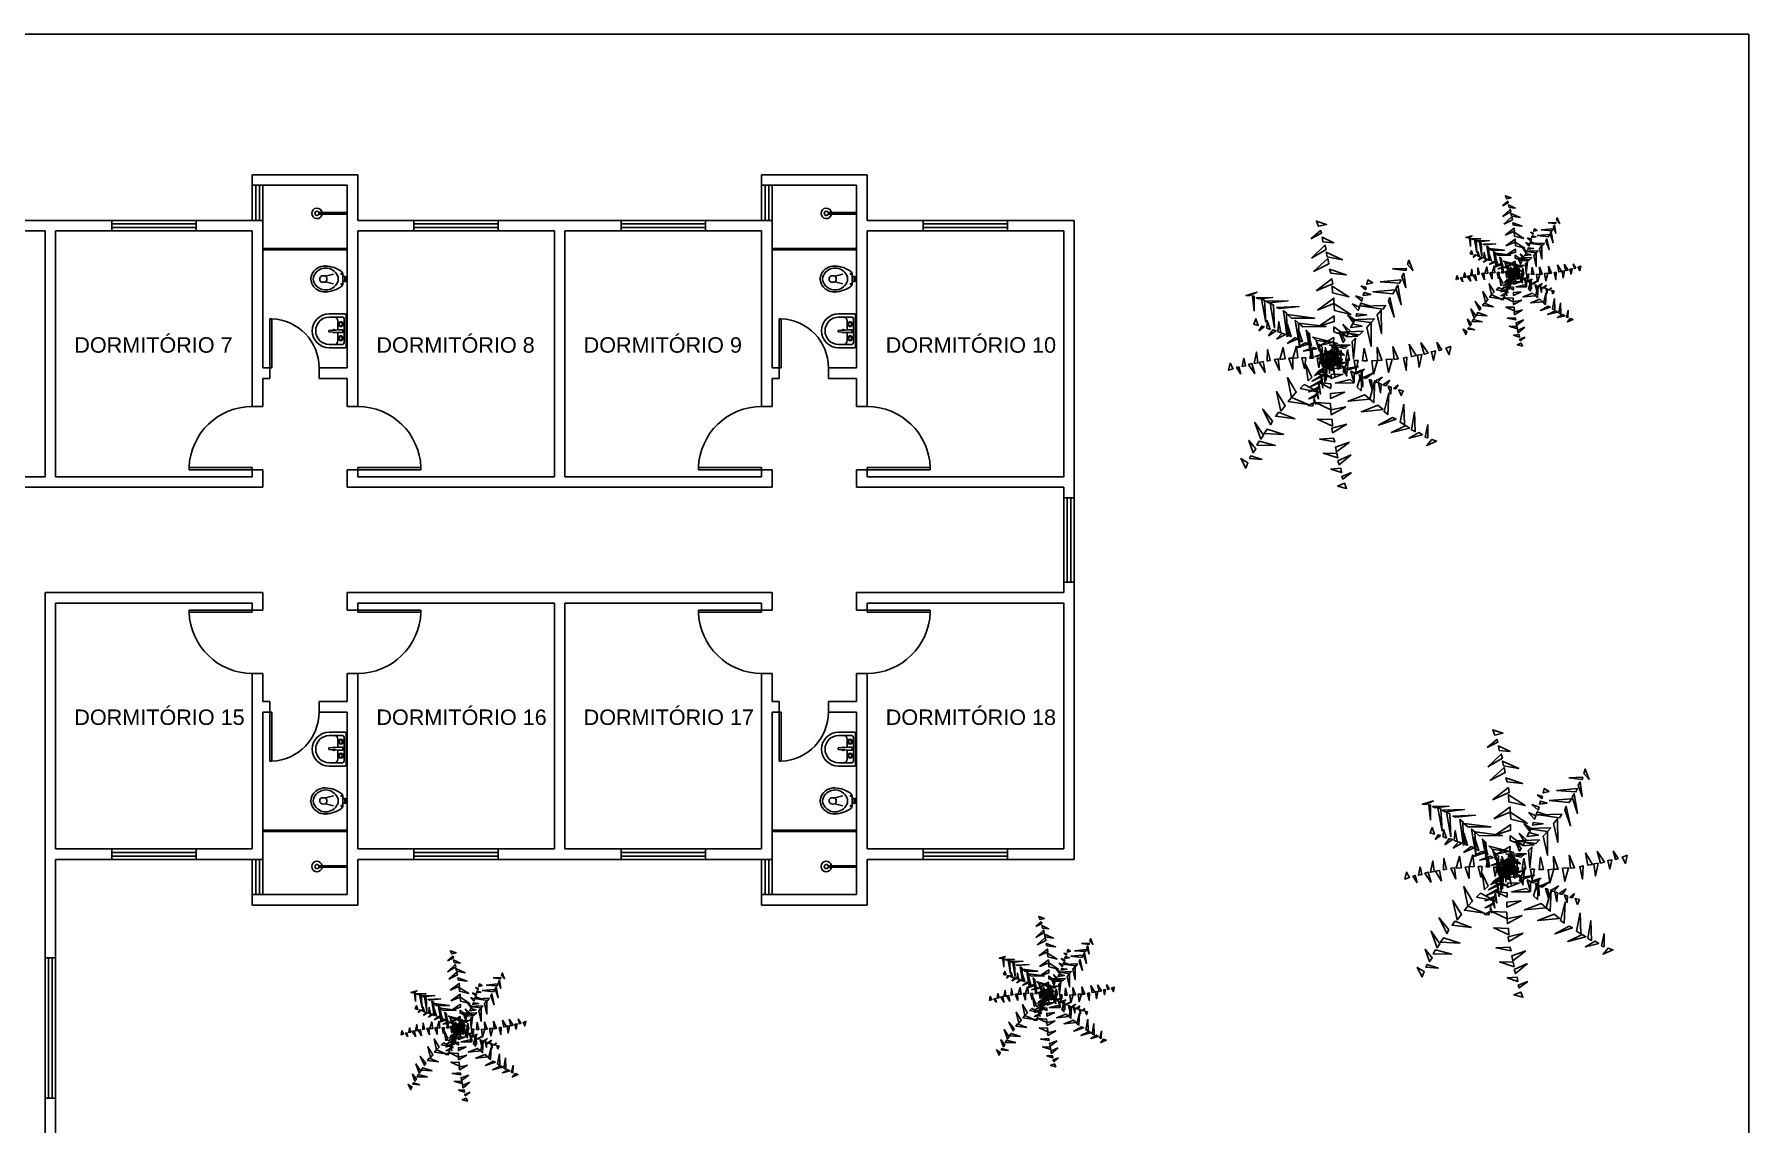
# Model space of a CAD drawing. Header units: millimetres. Extents: x 562 to 1062, y -27 to 300.
# Drawn here: x 609.86 to 634.26, y 254.26 to 269.78 of the extents above; entities that cross this region are included whole.
import ezdxf

# ---------------------------------------------------------------- set-up
doc = ezdxf.new("R2010")
doc.units = ezdxf.units.MM
doc.header["$LTSCALE"] = 0.04
for name, color, linetype in [('01', 1, 'Continuous'), ('02', 2, 'Continuous'), ('05', 5, 'Continuous'), ('2', 2, 'Continuous'), ('P1-VEGEXT', 60, 'Continuous'), ('TERRENO', 30, 'Continuous')]:
    doc.layers.add(name, color=color, linetype=linetype)
doc.styles.get("Standard").update_dxf_attribs({"font": 'arial.ttf'})

# ---------------------------------------------------------------- blocks, each defined once
blk = doc.blocks.new('V2_vaso5_T')
for p, q in [((0.011, 0.031), (0.011, 0)), ((0.039, 0.031), (0.039, 0)), ((0.041, 0.072), (0.072, 0.072)), ((0.056, 0.088), (0.056, 0.057)), ((0.285, 0.041), (0.173, 0.07)), ((0.288, 0.043), (0.322, 0.045)), ((0.011, -0.032), (0.011, 0)), ((0.039, -0.032), (0.039, 0)), ((0.041, -0.073), (0.072, -0.073)), ((0.056, -0.088), (0.056, -0.058)), ((0.286, -0.042), (0.173, -0.071)), ((0.288, -0.044), (0.322, -0.046))]:
    blk.add_line(p, q)
blk.add_lwpolyline([(0.01, 0.033, 0.868852), (-0.001, 0.031), (-0.001, 0), (-0.001, -0.032, 0.868852), (0.01, -0.034), (0.039, -0.034), (0.039, -0.074, 0.237631), (0.054, -0.103, 0.148029), (0.286, -0.185, 0.31016), (0.481, -0.066, 0.21646), (0.481, 0.065, 0.30817), (0.286, 0.184, 0.152934), (0.054, 0.102, 0.237634), (0.039, 0.073), (0.039, 0.033), (0.01, 0.033)], format="xyb")
for centre in [(0.056, 0.072), (0.056, -0.073)]:
    blk.add_circle(centre, 0.00512)
for centre, radius, start, end in [((0.222, 0), 0.117, 154.8234, 205.1766), ((0.282, -0.028), 0.183, 26.0662, 155.1183), ((0.306, 0.008), 0.0388, 117.1535, 192.7741), ((0.326, 0.004), 0.0411, 353.3838, 96.6162), ((0.345, 0), 0.115, 332.2776, 27.7224), ((0.282, 0.027), 0.183, 204.9138, 333.9017), ((0.314, -0.005), 0.0462, 173.959, 235.9862), ((0.326, -0.005), 0.0412, 263.5509, 6.4491)]:
    blk.add_arc(centre, radius, start, end)
at = {"color": 0, "linetype": 'ByBlock'}
for p in [(0.295, 0.185), (-0.001, 0), (0.295, -0.185), (0.496, 0), (0.496, 0)]:
    blk.add_point(p, dxfattribs=at)
blk = doc.blocks.new('VGTRON13')
at = {"color": 0}
mesh = blk.add_polyface(dxfattribs=at)
corners = [(-4.3, 7.1, 630.8), (-5.3, -0.1, 630.8), (-5.3, -0.1, 706.8), (-4.3, 7.1, 706.8), (-0.4, -5.3, 630.8), (-0.4, -5.3, 706.8), (6.8, -4.7, 630.8), (6.8, -4.7, 706.8), (10.8, 1.3, 630.8), (10.8, 1.3, 706.8), (8.7, 8.1, 630.8), (8.7, 8.1, 706.8), (2, 10.7, 630.8), (2, 10.7, 706.8), (2.6, 14.7, 550.9), (-4.3, 11.4, 550.9), (-4.3, 7.4, 630.8), (2.6, 10.7, 630.8), (9.4, 11.3, 550.9), (9.4, 7.3, 630.8), (11, 3.9, 550.9), (11, -0.1, 630.8), (6.2, -2, 550.9), (6.2, -6, 630.8), (-1.3, -2, 550.9), (-1.3, -5.9, 630.8), (-6.1, 4, 550.9), (-6.1, 0, 630.8), (-5.7, 10.9, 466.7), (-6.8, 3, 466.7), (-6.8, 3, 550.9), (-5.7, 10.9, 550.9), (-1.3, -2.8, 466.7), (-1.3, -2.8, 550.9), (6.6, -2.1, 466.7), (6.6, -2.1, 550.9), (11.1, 4.5, 466.7), (11.1, 4.5, 550.9), (8.7, 12.1, 466.7), (8.7, 12.1, 550.9), (1.3, 15, 466.7), (1.3, 15, 550.9), (0.9, 11.2, 379.7), (-6.5, 6.9, 379.7), (-6.5, 10.8, 466.7), (0.9, 15.1, 466.7), (8.7, 8.1, 379.7), (11.2, 0.1, 379.7), (11.2, 4.1, 466.7), (6.5, -6.9, 379.7), (6.5, -2.9, 466.7), (-1.9, -7.5, 379.7), (-1.9, -3.6, 466.7), (-7.6, -1.4, 379.7), (-7.6, 2.5, 466.7), (-0.2, 7.8, 289.7), (-9, 8.3, 289.7), (-2.7, 8.3, 379.7), (6.2, 7.8, 379.7), (-14.9, 1.7, 289.7), (-8.5, 1.7, 379.7), (-13.4, -7, 289.7), (-7.1, -7, 379.7), (-5.7, -11.3, 289.7), (0.7, -11.3, 379.7), (2.5, -8, 289.7), (8.9, -8, 379.7), (5, 0.5, 289.7), (11.3, 0.5, 379.7), (6.5, -1, 196.5), (2.4, 7.5, 196.5), (1.1, 7.5, 289.7), (5.1, -1, 289.7), (2.4, -9.4, 196.5), (1, -9.4, 289.7), (-6.7, -11.4, 196.5), (-8.1, -11.4, 289.7), (-14, -5.5, 196.5), (-15.4, -5.5, 289.7), (-13.9, 3.8, 196.5), (-15.3, 3.8, 289.7), (-6.6, 9.6, 196.5), (-8, 9.6, 289.7), (1.7, 9, 100), (-8, 10.3, 100), (-8, 10.3, 196.5), (1.7, 9, 196.5), (-15.1, 3.6, 100), (-15.1, 3.6, 196.5), (-14.3, -6.2, 100), (-14.3, -6.2, 196.5), (-6.2, -11.6, 100), (-6.2, -11.6, 196.5), (3.1, -8.7, 100), (3.1, -8.7, 196.5), (6.7, 0.4, 100), (6.7, 0.4, 196.5), (11.9, -0.1), (7.4, 9.3), (2.4, 9.3, 100), (6.9, -0.1, 100), (7.3, -9.4), (2.4, -9.4, 100), (-2.7, -11.6), (-7.7, -11.6, 100), (-10.8, -5.1), (-15.7, -5.1, 100), (-10.7, 5.2), (-15.7, 5.2, 100), (-2.6, 11.6), (-7.6, 11.6, 100)]
mesh.append_faces([[corners[k] for k in face] for face in [(0, 1, 2, 3), (1, 4, 5, 2), (4, 6, 7, 5), (6, 8, 9, 7), (8, 10, 11, 9), (10, 12, 13, 11), (12, 0, 3, 13), (14, 15, 16, 17), (18, 14, 17, 19), (20, 18, 19, 21), (22, 20, 21, 23), (24, 22, 23, 25), (26, 24, 25, 27), (15, 26, 27, 16), (28, 29, 30, 31), (29, 32, 33, 30), (32, 34, 35, 33), (34, 36, 37, 35), (36, 38, 39, 37), (38, 40, 41, 39), (40, 28, 31, 41), (42, 43, 44, 45), (46, 42, 45, 38), (47, 46, 38, 48), (49, 47, 48, 50), (51, 49, 50, 52), (53, 51, 52, 54), (43, 53, 54, 44), (55, 56, 57, 58), (56, 59, 60, 57), (59, 61, 62, 60), (61, 63, 64, 62), (63, 65, 66, 64), (65, 67, 68, 66), (67, 55, 58, 68), (69, 70, 71, 72), (73, 69, 72, 74), (75, 73, 74, 76), (77, 75, 76, 78), (79, 77, 78, 80), (81, 79, 80, 82), (70, 81, 82, 71), (83, 84, 85, 86), (84, 87, 88, 85), (87, 89, 90, 88), (89, 91, 92, 90), (91, 93, 94, 92), (93, 95, 96, 94), (95, 83, 86, 96), (97, 98, 99, 100), (101, 97, 100, 102), (103, 101, 102, 104), (105, 103, 104, 106), (107, 105, 106, 108), (109, 107, 108, 110), (98, 109, 110, 99)]], dxfattribs={"color": 0})
blk = doc.blocks.new('VGFPAL13')
at = {"color": 62}
for points in [[(91.4, 18, -38.4), (94.2, 3.2, -11), (99.6, 4.3, -13.5)], [(91.4, 18, -38.4), (99.6, 4.3, -13.5), (94.2, 3.2, -11)], [(105.3, 19.9, -43.2), (109.3, 5.9, -18.5), (113.9, 7.1, -21.3)], [(105.3, 19.9, -43.2), (113.9, 7.1, -21.3), (109.3, 5.9, -18.5)], [(124.4, 20.3, -45.8), (127.1, 10.2, -30.4), (130.1, 11.2, -32.9)], [(124.4, 20.3, -45.8), (130.1, 11.2, -32.9), (127.1, 10.2, -30.4)], [(0, 9.7, -26), (0, 0), (2.9, 0, 0.5)], [(0, 9.7, -26), (2.9, 0, 0.5), (0, 0)], [(7.2, 0, 1.2), (9.4, -10.9, -27), (11.9, 0, 1.7)], [(9.4, -10.9, -27), (7.2, 0, 1.2), (11.9, 0, 1.7)], [(18.2, 11.6, -28.1), (16, -1.2, 2.1), (20.4, -1.3, 2.4)], [(18.2, 11.6, -28.1), (20.4, -1.3, 2.4), (16, -1.2, 2.1)], [(38, 13.1, -35.8), (36.1, -1.9, 2.5), (41.4, -1.9, 2.2)], [(38, 13.1, -35.8), (41.4, -1.9, 2.2), (36.1, -1.9, 2.5)], [(53.5, 14.2, -33.8), (53.8, -1.6, 0.8), (59, -1.3, -0.1)], [(53.5, 14.2, -33.8), (59, -1.3, -0.1), (53.8, -1.6, 0.8)], [(64.2, -0.3, -1.1), (66.7, -15.8, -36.4), (71.2, 0.2, -2.8)], [(66.7, -15.8, -36.4), (64.2, -0.3, -1.1), (71.2, 0.2, -2.8)], [(72, 15.3, -34), (73.5, -0.4, -3.5), (78.5, 0.3, -5)], [(72, 15.3, -34), (78.5, 0.3, -5), (73.5, -0.4, -3.5)], [(84.5, 1.4, -7), (88, -13.2, -36.8), (88.5, 2.6, -8.6)], [(88, -13.2, -36.8), (84.5, 1.4, -7), (88.5, 2.6, -8.6)], [(101.3, 4.8, -14.3), (103.2, -9.6, -40.5), (106.3, 5.7, -16.9)], [(103.2, -9.6, -40.5), (101.3, 4.8, -14.3), (106.3, 5.7, -16.9)], [(117.8, 8.9, -23.9), (120.5, -1.4, -45.3), (122.7, 9.8, -27.3)], [(120.5, -1.4, -45.3), (117.8, 8.9, -23.9), (122.7, 9.8, -27.3)], [(134.9, 13, -36.4), (139, 5.5, -49.2), (140.9, 15.1, -42.1)], [(139, 5.5, -49.2), (134.9, 13, -36.4), (140.9, 15.1, -42.1)], [(26, -1.6, 2.7), (27.8, -14, -34.1), (30.7, -1.6, 2.7)], [(27.8, -14, -34.1), (26, -1.6, 2.7), (30.7, -1.6, 2.7)], [(46.9, -2, 1.7), (48.9, -17.7, -32.5), (53.8, -1.6, 0.8)], [(48.9, -17.7, -32.5), (46.9, -2, 1.7), (53.8, -1.6, 0.8)]]:
    blk.add_3dface(points, dxfattribs=at)
blk = doc.blocks.new('VGPAL__3')
at = {"extrusion": (0, 0.173648, 0.984808), "xscale": 1.68, "yscale": 1.68, "zscale": 1.68, "rotation": 270}
blk.add_blockref('VGFPAL13', (-2.8, 122.6, 698.9), dxfattribs=at)
at = {"extrusion": (-0.353553, 0.353553, 0.866025), "xscale": 1.68, "yscale": 1.68, "zscale": 1.68, "rotation": 270}
blk.add_blockref('VGFPAL13', (-2.4, 347.7, 599.2), dxfattribs=at)
at = {"extrusion": (0.241845, 0.241845, 0.939693), "xscale": 1.68, "yscale": 1.68, "zscale": 1.68, "rotation": 270}
blk.add_blockref('VGFPAL13', (-1.5, 234.7, 651.8), dxfattribs=at)
at = {"extrusion": (-0.12941, -0.224144, 0.965926), "xscale": 0.9407999999999999, "yscale": 0.9407999999999999, "zscale": 0.9407999999999999, "rotation": 90}
blk.add_blockref('VGFPAL13', (2.1, 189.8, 701.1), dxfattribs=at)
at = {"extrusion": (0.365998, -0.211309, 0.906308), "xscale": 0.9407999999999999, "yscale": 0.9407999999999999, "zscale": 0.9407999999999999, "rotation": 90}
blk.add_blockref('VGFPAL13', (1.9, 305.1, 659.2), dxfattribs=at)
at = {"xscale": 1.344, "yscale": 1.344, "zscale": 1.344}
blk.add_blockref('VGFPAL13', (2.8, 0.6, 709.6), dxfattribs=at)
at = {"extrusion": (-0.122788, -0.122788, 0.984808), "xscale": 1.68, "yscale": 1.68, "zscale": 1.68, "rotation": 270}
blk.add_blockref('VGFPAL13', (1.5, 122.6, 681.8), dxfattribs=at)
at = {"xscale": 1.176, "yscale": 1.176, "zscale": 1.176, "rotation": 180}
blk.add_blockref('VGFPAL13', (2.8, 0.6, 709.6), dxfattribs=at)
at = {"extrusion": (0.383022, 0.663414, 0.642788), "xscale": 0.6585599999999998, "yscale": 0.6585599999999998, "zscale": 0.6585599999999998, "rotation": 90}
blk.add_blockref('VGFPAL13', (-2.1, 555.2, 468.4), dxfattribs=at)
at = {"extrusion": (0, -0.087156, 0.996195), "xscale": 1.512, "yscale": 1.512, "zscale": 1.512, "rotation": 270}
blk.add_blockref('VGFPAL13', (2.8, 62.4, 706.8), dxfattribs=at)
at = {"extrusion": (0.183013, -0.183013, 0.965926), "xscale": 1.68, "yscale": 1.68, "zscale": 1.68, "rotation": 270}
blk.add_blockref('VGFPAL13', (2.4, 177.8, 669.6), dxfattribs=at)
at = {"color": 44}
blk.add_blockref('VGTRON13', (0, 0), dxfattribs=at)
at = {"extrusion": (-0.365998, 0.211309, 0.906308), "xscale": 0.8467199999999999, "yscale": 0.8467199999999999, "zscale": 0.8467199999999999, "rotation": 90}
blk.add_blockref('VGFPAL13', (-1.9, 308.9, 657.4), dxfattribs=at)

msp = doc.modelspace()

# ---------------------------------------------------------------- linework, layer by layer
at = {"layer": '02'}
for p, q in [((613.012, 267.626), (613.012, 267.126)), ((613.062, 267.626), (613.062, 267.126)), ((620.262, 267.626), (620.262, 267.126)), ((620.312, 267.626), (620.312, 267.126)), ((614.312, 267.236), (613.91, 267.236)), ((621.562, 267.236), (621.16, 267.236)), ((610.962, 267.126), (612.162, 267.126)), ((610.962, 267.076), (612.162, 267.076)), ((610.962, 267.026), (612.162, 267.026)), ((610.962, 266.976), (612.162, 266.976)), ((614.312, 267.216), (613.91, 267.216)), ((615.262, 267.076), (616.462, 267.076)), ((615.262, 267.026), (616.462, 267.026)), ((618.212, 267.126), (619.412, 267.126)), ((618.212, 267.076), (619.412, 267.076)), ((618.212, 267.026), (619.412, 267.026)), ((618.212, 266.976), (619.412, 266.976)), ((621.562, 267.216), (621.16, 267.216)), ((622.512, 267.076), (623.712, 267.076)), ((622.512, 267.026), (623.712, 267.026)), ((613.112, 266.726), (614.312, 266.726)), ((613.112, 266.706), (614.312, 266.706)), ((620.362, 266.726), (621.562, 266.726)), ((620.362, 266.706), (621.562, 266.706)), ((613.242, 265.026), (613.212, 265.026)), ((620.492, 265.026), (620.462, 265.026)), ((612.962, 263.606), (612.962, 263.576)), ((614.462, 263.606), (614.462, 263.576)), ((614.462, 263.606), (614.462, 263.576)), ((620.212, 263.606), (620.212, 263.576)), ((621.712, 263.606), (621.712, 263.576)), ((621.712, 263.606), (621.712, 263.576)), ((624.512, 263.176), (624.512, 261.976)), ((624.562, 263.176), (624.562, 261.976)), ((624.612, 263.176), (624.612, 261.976)), ((624.662, 263.176), (624.662, 261.976)), ((612.962, 261.546), (612.962, 261.576)), ((614.462, 261.546), (614.462, 261.576)), ((614.462, 261.546), (614.462, 261.576)), ((620.212, 261.546), (620.212, 261.576)), ((621.712, 261.546), (621.712, 261.576)), ((621.712, 261.546), (621.712, 261.576)), ((613.242, 260.126), (613.212, 260.126)), ((620.492, 260.126), (620.462, 260.126)), ((613.112, 258.446), (614.312, 258.446)), ((620.362, 258.446), (621.562, 258.446)), ((613.112, 258.426), (614.312, 258.426)), ((620.362, 258.426), (621.562, 258.426)), ((610.962, 258.176), (612.162, 258.176)), ((610.962, 258.126), (612.162, 258.126)), ((610.962, 258.076), (612.162, 258.076)), ((610.962, 258.026), (612.162, 258.026)), ((613.012, 257.526), (613.012, 258.026)), ((613.062, 257.526), (613.062, 258.026)), ((615.262, 258.126), (616.462, 258.126)), ((615.262, 258.076), (616.462, 258.076)), ((618.212, 258.176), (619.412, 258.176)), ((618.212, 258.126), (619.412, 258.126)), ((618.212, 258.076), (619.412, 258.076)), ((618.212, 258.026), (619.412, 258.026)), ((620.262, 257.526), (620.262, 258.026)), ((620.312, 257.526), (620.312, 258.026)), ((622.512, 258.126), (623.712, 258.126)), ((622.512, 258.076), (623.712, 258.076)), ((614.312, 257.936), (613.91, 257.936)), ((614.312, 257.916), (613.91, 257.916)), ((621.562, 257.936), (621.16, 257.936)), ((621.562, 257.916), (621.16, 257.916)), ((610.012, 256.626), (610.012, 254.626)), ((610.062, 256.626), (610.062, 254.626)), ((610.112, 256.626), (610.112, 254.626)), ((610.162, 256.626), (610.162, 254.626))]:
    msp.add_line(p, q, dxfattribs=at)
for centre in [(613.882, 267.226), (621.132, 267.226), (613.882, 257.926), (621.132, 257.926)]:
    msp.add_circle(centre, 0.03, dxfattribs=at)
for centre in [(613.882, 267.226), (621.132, 267.226), (613.882, 257.926), (621.132, 257.926)]:
    msp.add_arc(centre, 0.075, 7.6623, 352.3377, dxfattribs=at)
at = {"layer": '05'}
for p, q in [((612.962, 267.776), (614.462, 267.776)), ((612.962, 267.126), (612.962, 267.776)), ((614.462, 267.776), (614.462, 267.126)), ((620.212, 267.126), (620.212, 267.776)), ((620.212, 267.776), (621.712, 267.776)), ((621.712, 267.776), (621.712, 267.126)), ((612.962, 267.626), (613.112, 267.626)), ((613.112, 267.626), (614.312, 267.626)), ((613.112, 267.626), (613.112, 265.026)), ((614.312, 267.626), (614.312, 265.026)), ((620.212, 267.626), (620.362, 267.626)), ((620.362, 267.626), (620.362, 265.026)), ((620.362, 267.626), (621.562, 267.626)), ((621.562, 267.626), (621.562, 265.026)), ((609.212, 267.126), (610.162, 267.126)), ((609.212, 266.976), (610.012, 266.976)), ((610.012, 267.126), (610.962, 267.126)), ((610.012, 266.976), (610.012, 263.476)), ((610.162, 266.976), (610.162, 263.476)), ((610.162, 266.976), (610.962, 266.976)), ((610.962, 266.976), (610.962, 267.126)), ((612.162, 266.976), (612.162, 267.126)), ((612.162, 267.126), (612.962, 267.126)), ((612.162, 266.976), (612.962, 266.976)), ((613.112, 267.126), (612.962, 267.126)), ((612.962, 266.976), (612.962, 264.476)), ((614.462, 267.126), (615.262, 267.126)), ((614.462, 266.976), (615.262, 266.976)), ((614.462, 266.976), (614.462, 264.476)), ((615.262, 266.976), (615.262, 267.126)), ((616.462, 267.126), (617.412, 267.126)), ((616.462, 266.976), (616.462, 267.126)), ((616.462, 266.976), (617.262, 266.976)), ((617.262, 267.126), (618.212, 267.126)), ((617.262, 266.976), (617.262, 263.476)), ((617.412, 266.976), (618.212, 266.976)), ((617.412, 266.976), (617.412, 263.476)), ((618.212, 266.976), (618.212, 267.126)), ((619.412, 267.126), (620.212, 267.126)), ((619.412, 266.976), (619.412, 267.126)), ((619.412, 266.976), (620.212, 266.976)), ((620.362, 267.126), (620.212, 267.126)), ((620.212, 266.976), (620.212, 264.476)), ((621.712, 267.126), (622.512, 267.126)), ((621.712, 266.976), (621.712, 264.476)), ((621.712, 266.976), (622.512, 266.976)), ((622.512, 266.976), (622.512, 267.126)), ((623.712, 267.126), (624.662, 267.126)), ((623.712, 266.976), (623.712, 267.126)), ((623.712, 266.976), (624.512, 266.976)), ((624.512, 266.976), (624.512, 263.476)), ((624.662, 267.126), (624.662, 263.326)), ((613.112, 265.026), (613.212, 265.026)), ((613.212, 264.876), (613.212, 265.026)), ((613.912, 264.876), (613.912, 265.026)), ((613.912, 265.026), (614.312, 265.026)), ((620.362, 265.026), (620.462, 265.026)), ((620.462, 264.876), (620.462, 265.026)), ((621.162, 264.876), (621.162, 265.026)), ((621.162, 265.026), (621.562, 265.026)), ((613.112, 264.876), (613.112, 264.476)), ((613.112, 264.876), (613.212, 264.876)), ((613.912, 264.876), (614.312, 264.876)), ((614.312, 264.876), (614.312, 264.476)), ((620.362, 264.876), (620.362, 264.476)), ((620.362, 264.876), (620.462, 264.876)), ((621.162, 264.876), (621.562, 264.876)), ((621.562, 264.876), (621.562, 264.476)), ((612.962, 264.476), (613.112, 264.476)), ((614.462, 264.476), (614.312, 264.476)), ((620.212, 264.476), (620.362, 264.476)), ((621.712, 264.476), (621.562, 264.476)), ((612.962, 263.576), (613.112, 263.576)), ((612.962, 263.576), (612.962, 263.476)), ((613.112, 263.576), (613.112, 263.326)), ((614.312, 263.576), (614.312, 263.326)), ((614.312, 263.576), (614.462, 263.576)), ((614.462, 263.576), (614.462, 263.476)), ((620.212, 263.576), (620.212, 263.476)), ((620.212, 263.576), (620.362, 263.576)), ((620.362, 263.576), (620.362, 263.326)), ((621.562, 263.576), (621.562, 263.326)), ((621.562, 263.576), (621.712, 263.576)), ((621.712, 263.576), (621.712, 263.476)), ((607.162, 263.326), (610.162, 263.326)), ((607.212, 263.476), (610.012, 263.476)), ((610.162, 263.476), (612.962, 263.476)), ((610.162, 263.326), (613.112, 263.326)), ((614.312, 263.326), (614.462, 263.326)), ((614.412, 263.326), (617.412, 263.326)), ((614.462, 263.476), (617.262, 263.476)), ((617.412, 263.476), (620.212, 263.476)), ((617.412, 263.326), (620.362, 263.326)), ((621.562, 263.326), (621.712, 263.326)), ((621.662, 263.326), (624.512, 263.326)), ((621.712, 263.476), (624.512, 263.476)), ((624.512, 263.326), (624.512, 263.176)), ((624.662, 263.326), (624.662, 263.176)), ((624.512, 263.176), (624.662, 263.176)), ((624.512, 261.826), (624.512, 261.976)), ((624.512, 261.976), (624.662, 261.976)), ((624.662, 261.976), (624.662, 261.826)), ((610.012, 261.826), (610.012, 256.626)), ((610.012, 261.826), (613.112, 261.826)), ((610.162, 258.176), (610.162, 261.676)), ((610.162, 261.676), (612.962, 261.676)), ((612.962, 261.576), (612.962, 261.676)), ((613.112, 261.576), (613.112, 261.826)), ((614.312, 261.826), (614.462, 261.826)), ((614.312, 261.576), (614.312, 261.826)), ((614.412, 261.826), (617.412, 261.826)), ((614.462, 261.676), (617.262, 261.676)), ((614.462, 261.576), (614.462, 261.676)), ((617.262, 258.176), (617.262, 261.676)), ((617.412, 261.826), (620.362, 261.826)), ((617.412, 258.176), (617.412, 261.676)), ((617.412, 261.676), (620.212, 261.676)), ((620.212, 261.576), (620.212, 261.676)), ((620.362, 261.576), (620.362, 261.826)), ((621.562, 261.826), (621.712, 261.826)), ((621.562, 261.576), (621.562, 261.826)), ((621.662, 261.826), (624.512, 261.826)), ((621.712, 261.576), (621.712, 261.676)), ((621.712, 261.676), (624.512, 261.676)), ((624.512, 258.176), (624.512, 261.676)), ((624.662, 258.026), (624.662, 261.826)), ((612.962, 261.576), (613.112, 261.576)), ((614.312, 261.576), (614.462, 261.576)), ((620.212, 261.576), (620.362, 261.576)), ((621.562, 261.576), (621.712, 261.576)), ((612.962, 258.176), (612.962, 260.676)), ((612.962, 260.676), (613.112, 260.676)), ((613.112, 260.276), (613.112, 260.676)), ((614.312, 260.276), (614.312, 260.676)), ((614.462, 260.676), (614.312, 260.676)), ((614.462, 258.176), (614.462, 260.676)), ((620.212, 258.176), (620.212, 260.676)), ((620.212, 260.676), (620.362, 260.676)), ((620.362, 260.276), (620.362, 260.676)), ((621.562, 260.276), (621.562, 260.676)), ((621.712, 260.676), (621.562, 260.676)), ((621.712, 258.176), (621.712, 260.676)), ((613.112, 260.276), (613.212, 260.276)), ((613.212, 260.276), (613.212, 260.126)), ((613.912, 260.276), (614.312, 260.276)), ((613.912, 260.276), (613.912, 260.126)), ((620.362, 260.276), (620.462, 260.276)), ((620.462, 260.276), (620.462, 260.126)), ((621.162, 260.276), (621.162, 260.126)), ((621.162, 260.276), (621.562, 260.276)), ((613.112, 260.126), (613.212, 260.126)), ((613.112, 257.526), (613.112, 260.126)), ((613.912, 260.126), (614.312, 260.126)), ((614.312, 257.526), (614.312, 260.126)), ((620.362, 257.526), (620.362, 260.126)), ((620.362, 260.126), (620.462, 260.126)), ((621.162, 260.126), (621.562, 260.126)), ((621.562, 257.526), (621.562, 260.126)), ((610.162, 258.176), (610.962, 258.176)), ((610.162, 258.026), (610.962, 258.026)), ((610.162, 258.026), (610.162, 256.626)), ((610.962, 258.176), (610.962, 258.026)), ((612.162, 258.176), (612.162, 258.026)), ((612.162, 258.176), (612.962, 258.176)), ((612.162, 258.026), (612.962, 258.026)), ((612.962, 258.026), (612.962, 257.376)), ((613.112, 258.026), (612.962, 258.026)), ((614.462, 258.176), (615.262, 258.176)), ((614.462, 258.026), (615.262, 258.026)), ((614.462, 257.376), (614.462, 258.026)), ((615.262, 258.176), (615.262, 258.026)), ((616.462, 258.176), (616.462, 258.026)), ((616.462, 258.176), (617.262, 258.176)), ((616.462, 258.026), (617.412, 258.026)), ((617.262, 258.026), (618.212, 258.026)), ((617.412, 258.176), (618.212, 258.176)), ((618.212, 258.176), (618.212, 258.026)), ((619.412, 258.176), (620.212, 258.176)), ((619.412, 258.176), (619.412, 258.026)), ((619.412, 258.026), (620.212, 258.026)), ((620.212, 258.026), (620.212, 257.376)), ((620.362, 258.026), (620.212, 258.026)), ((621.712, 258.176), (622.512, 258.176)), ((621.712, 258.026), (622.512, 258.026)), ((621.712, 257.376), (621.712, 258.026)), ((622.512, 258.176), (622.512, 258.026)), ((623.712, 258.176), (624.512, 258.176)), ((623.712, 258.176), (623.712, 258.026)), ((623.712, 258.026), (624.662, 258.026)), ((612.962, 257.526), (613.112, 257.526)), ((613.112, 257.526), (614.312, 257.526)), ((620.212, 257.526), (620.362, 257.526)), ((620.362, 257.526), (621.562, 257.526)), ((612.962, 257.376), (614.462, 257.376)), ((620.212, 257.376), (621.712, 257.376)), ((610.012, 256.626), (610.162, 256.626)), ((610.012, 254.626), (610.162, 254.626)), ((610.012, 254.626), (610.012, 253.226)), ((610.162, 254.626), (610.162, 253.226))]:
    msp.add_line(p, q, dxfattribs=at)
at = {"layer": '2'}
for p, q in [((615.262, 267.126), (616.462, 267.126)), ((615.262, 266.976), (616.462, 266.976)), ((622.512, 267.126), (623.712, 267.126)), ((622.512, 266.976), (623.712, 266.976)), ((614.279, 265.796), (614.057, 265.796)), ((614.299, 265.331), (614.299, 265.776)), ((621.529, 265.796), (621.307, 265.796)), ((621.549, 265.331), (621.549, 265.776)), ((613.212, 265.726), (613.242, 265.726)), ((613.212, 265.026), (613.212, 265.726)), ((613.242, 265.726), (613.242, 265.026)), ((614.051, 265.548), (614.051, 265.556)), ((614.051, 265.548), (614.051, 265.539)), ((614.057, 265.747), (614.129, 265.747)), ((614.129, 265.747), (614.248, 265.747)), ((614.179, 265.566), (614.179, 265.697)), ((614.179, 265.411), (614.179, 265.529)), ((614.251, 265.548), (614.251, 265.566)), ((614.251, 265.548), (614.251, 265.53)), ((614.268, 265.381), (614.268, 265.727)), ((620.462, 265.726), (620.492, 265.726)), ((620.462, 265.026), (620.462, 265.726)), ((620.492, 265.726), (620.492, 265.026)), ((621.301, 265.548), (621.301, 265.556)), ((621.301, 265.548), (621.301, 265.539)), ((621.307, 265.747), (621.379, 265.747)), ((621.379, 265.747), (621.498, 265.747)), ((621.429, 265.566), (621.429, 265.697)), ((621.429, 265.411), (621.429, 265.529)), ((621.501, 265.548), (621.501, 265.566)), ((621.501, 265.548), (621.501, 265.53)), ((621.518, 265.381), (621.518, 265.727)), ((614.248, 265.361), (614.057, 265.361)), ((614.279, 265.311), (614.057, 265.311)), ((621.498, 265.361), (621.307, 265.361)), ((621.529, 265.311), (621.307, 265.311)), ((612.062, 263.606), (612.962, 263.606)), ((612.062, 263.576), (612.062, 263.606)), ((612.962, 263.576), (612.062, 263.576)), ((615.362, 263.606), (614.462, 263.606)), ((614.462, 263.576), (615.362, 263.576)), ((615.362, 263.576), (615.362, 263.606)), ((619.312, 263.606), (620.212, 263.606)), ((619.312, 263.576), (619.312, 263.606)), ((620.212, 263.576), (619.312, 263.576)), ((622.612, 263.606), (621.712, 263.606)), ((621.712, 263.576), (622.612, 263.576)), ((622.612, 263.576), (622.612, 263.606)), ((612.962, 261.576), (612.062, 261.576)), ((612.062, 261.576), (612.062, 261.546)), ((612.062, 261.546), (612.962, 261.546)), ((614.462, 261.576), (615.362, 261.576)), ((615.362, 261.546), (614.462, 261.546)), ((615.362, 261.576), (615.362, 261.546)), ((620.212, 261.576), (619.312, 261.576)), ((619.312, 261.576), (619.312, 261.546)), ((619.312, 261.546), (620.212, 261.546)), ((621.712, 261.576), (622.612, 261.576)), ((622.612, 261.546), (621.712, 261.546)), ((622.612, 261.576), (622.612, 261.546)), ((613.212, 260.126), (613.212, 259.426)), ((613.242, 259.426), (613.242, 260.126)), ((620.462, 260.126), (620.462, 259.426)), ((620.492, 259.426), (620.492, 260.126)), ((614.279, 259.84), (614.057, 259.84)), ((614.248, 259.79), (614.057, 259.79)), ((614.179, 259.74), (614.179, 259.622)), ((614.268, 259.77), (614.268, 259.424)), ((614.299, 259.82), (614.299, 259.375)), ((621.529, 259.84), (621.307, 259.84)), ((621.498, 259.79), (621.307, 259.79)), ((621.429, 259.74), (621.429, 259.622)), ((621.518, 259.77), (621.518, 259.424)), ((621.549, 259.82), (621.549, 259.375)), ((613.212, 259.426), (613.242, 259.426)), ((614.051, 259.604), (614.051, 259.612)), ((614.051, 259.604), (614.051, 259.596)), ((614.179, 259.586), (614.179, 259.454)), ((614.251, 259.604), (614.251, 259.622)), ((614.251, 259.604), (614.251, 259.586)), ((620.462, 259.426), (620.492, 259.426)), ((621.301, 259.604), (621.301, 259.612)), ((621.301, 259.604), (621.301, 259.596)), ((621.429, 259.586), (621.429, 259.454)), ((621.501, 259.604), (621.501, 259.622)), ((621.501, 259.604), (621.501, 259.586)), ((614.057, 259.404), (614.129, 259.404)), ((614.279, 259.355), (614.057, 259.355)), ((614.129, 259.404), (614.248, 259.404)), ((621.307, 259.404), (621.379, 259.404)), ((621.529, 259.355), (621.307, 259.355)), ((621.379, 259.404), (621.498, 259.404)), ((615.262, 258.176), (616.462, 258.176)), ((615.262, 258.026), (616.462, 258.026)), ((622.512, 258.176), (623.712, 258.176)), ((622.512, 258.026), (623.712, 258.026))]:
    msp.add_line(p, q, dxfattribs=at)
for centre, radius in [((614.221, 265.648), 0.035), ((614.221, 265.648), 0.025), ((614.221, 265.648), 0.024), ((621.471, 265.648), 0.035), ((621.471, 265.648), 0.025), ((621.471, 265.648), 0.024), ((614.221, 265.448), 0.035), ((614.221, 265.448), 0.025), ((614.221, 265.448), 0.024), ((621.471, 265.448), 0.035), ((621.471, 265.448), 0.025), ((621.471, 265.448), 0.024), ((614.221, 259.704), 0.035), ((614.221, 259.704), 0.025), ((614.221, 259.704), 0.024), ((621.471, 259.704), 0.035), ((621.471, 259.704), 0.025), ((621.471, 259.704), 0.024), ((614.221, 259.504), 0.035), ((614.221, 259.504), 0.025), ((614.221, 259.504), 0.024), ((621.471, 259.504), 0.035), ((621.471, 259.504), 0.025), ((621.471, 259.504), 0.024)]:
    msp.add_circle(centre, radius, dxfattribs=at)
for centre, radius, start, end in [((614.057, 265.554), 0.242, 90, 270), ((614.279, 265.776), 0.02, 0, 90), ((621.307, 265.554), 0.242, 90, 270), ((621.529, 265.776), 0.02, 0, 90), ((613.212, 265.026), 0.7, 0, 87.5437), ((614.057, 265.554), 0.193, 90, 270), ((614.053, 265.556), 0.002, 94.839, 180), ((614.053, 265.539), 0.002, 180, 265.161), ((614.293, 262.718), 2.85, 90.8897, 94.839), ((614.293, 268.377), 2.85, 265.161, 269.1103), ((614.124, 265.549), 0.0225, 41.2234, 145.6181), ((614.124, 265.549), 0.0225, 224.2252, 308.9265), ((614.129, 265.697), 0.05, 0, 90), ((614.248, 265.727), 0.02, 0, 90), ((614.249, 265.566), 0.002, 0, 90.8897), ((614.249, 265.53), 0.002, 269.1103, 0), ((620.462, 265.026), 0.7, 0, 87.5437), ((621.307, 265.554), 0.193, 90, 270), ((621.303, 265.556), 0.002, 94.839, 180), ((621.303, 265.539), 0.002, 180, 265.161), ((621.543, 262.718), 2.85, 90.8897, 94.839), ((621.543, 268.377), 2.85, 265.161, 269.1103), ((621.374, 265.549), 0.0225, 41.2234, 145.6181), ((621.374, 265.549), 0.0225, 224.2252, 308.9265), ((621.379, 265.697), 0.05, 0, 90), ((621.498, 265.727), 0.02, 0, 90), ((621.499, 265.566), 0.002, 0, 90.8897), ((621.499, 265.53), 0.002, 269.1103, 0), ((614.129, 265.411), 0.05, 270, 0), ((614.248, 265.381), 0.02, 270, 0), ((614.279, 265.331), 0.02, 270, 0), ((621.379, 265.411), 0.05, 270, 0), ((621.498, 265.381), 0.02, 270, 0), ((621.529, 265.331), 0.02, 270, 0), ((612.962, 263.576), 0.9, 90, 178.0898), ((614.462, 263.576), 0.9, 1.9102, 90), ((620.212, 263.576), 0.9, 90, 178.0898), ((621.712, 263.576), 0.9, 1.9102, 90), ((612.962, 261.576), 0.9, 181.9102, 270), ((614.462, 261.576), 0.9, 270, 358.0898), ((620.212, 261.576), 0.9, 181.9102, 270), ((621.712, 261.576), 0.9, 270, 358.0898), ((613.212, 260.126), 0.7, 272.4563, 0), ((620.462, 260.126), 0.7, 272.4563, 0), ((614.057, 259.597), 0.242, 90, 270), ((614.057, 259.597), 0.193, 90, 270), ((614.129, 259.74), 0.05, 0, 90), ((614.248, 259.77), 0.02, 0, 90), ((614.279, 259.82), 0.02, 0, 90), ((621.307, 259.597), 0.242, 90, 270), ((621.307, 259.597), 0.193, 90, 270), ((621.379, 259.74), 0.05, 0, 90), ((621.498, 259.77), 0.02, 0, 90), ((621.529, 259.82), 0.02, 0, 90), ((614.053, 259.612), 0.002, 94.839, 180), ((614.053, 259.596), 0.002, 180, 265.161), ((614.293, 256.775), 2.85, 90.8897, 94.839), ((614.293, 262.433), 2.85, 265.161, 269.1103), ((614.124, 259.602), 0.0225, 214.3819, 318.7766), ((614.124, 259.602), 0.0225, 51.0735, 135.7748), ((614.129, 259.454), 0.05, 270, 0), ((614.248, 259.424), 0.02, 270, 0), ((614.249, 259.622), 0.002, 0, 90.8897), ((614.249, 259.586), 0.002, 269.1103, 0), ((621.303, 259.612), 0.002, 94.839, 180), ((621.303, 259.596), 0.002, 180, 265.161), ((621.543, 256.775), 2.85, 90.8897, 94.839), ((621.543, 262.433), 2.85, 265.161, 269.1103), ((621.374, 259.602), 0.0225, 214.3819, 318.7766), ((621.374, 259.602), 0.0225, 51.0735, 135.7748), ((621.379, 259.454), 0.05, 270, 0), ((621.498, 259.424), 0.02, 270, 0), ((621.499, 259.622), 0.002, 0, 90.8897), ((621.499, 259.586), 0.002, 269.1103, 0), ((614.279, 259.375), 0.02, 270, 0), ((621.529, 259.375), 0.02, 270, 0)]:
    msp.add_arc(centre, radius, start, end, dxfattribs=at)
at = {"layer": 'TERRENO'}
for p, q in [((579.262, 269.776), (634.262, 269.776)), ((634.262, 269.776), (634.262, 228.576))]:
    msp.add_line(p, q, dxfattribs=at)

# ---------------------------------------------------------------- block references
at = {"layer": '02', "xscale": -1}
for p in [(614.29, 266.292), (621.54, 266.292)]:
    msp.add_blockref('V2_vaso5_T', p, dxfattribs=at)
at = {"layer": '02', "rotation": 180.0000000000005}
for p in [(614.29, 258.86), (621.54, 258.86)]:
    msp.add_blockref('V2_vaso5_T', p, dxfattribs=at)
at = {"layer": 'P1-VEGEXT'}
for p, xscale, yscale, zscale in [((630.912, 266.368, 3.258), 0.005000000000109139, 0.004999999999995453, 0.005), ((628.31, 265.144), 0.008904373189074175, 0.00890437318889702, 0.008904373188879811), ((630.82, 257.9), 0.008904373189074175, 0.00890437318889702, 0.008904373188879811), ((624.27, 256.106, 3.258), 0.005000000000109139, 0.004999999999995453, 0.005), ((615.895, 255.617, 3.258), 0.005000000000109139, 0.004999999999995453, 0.005)]:
    msp.add_blockref('VGPAL__3', p, dxfattribs=dict(at, xscale=xscale, yscale=yscale, zscale=zscale))

# ---------------------------------------------------------------- texts
at = {"layer": '01'}
for s, p in [('DORMITÓRIO 7', (610.428, 265.242)), ('DORMITÓRIO 8', (614.728, 265.242)), ('DORMITÓRIO 9', (617.678, 265.242)), ('DORMITÓRIO 10', (621.978, 265.242)), ('DORMITÓRIO 15', (610.428, 259.942)), ('DORMITÓRIO 16', (614.728, 259.942)), ('DORMITÓRIO 17', (617.678, 259.942)), ('DORMITÓRIO 18', (621.978, 259.942))]:
    msp.add_text(s, height=0.22, dxfattribs=at).set_placement(p)

doc.saveas('drawing.dxf')
